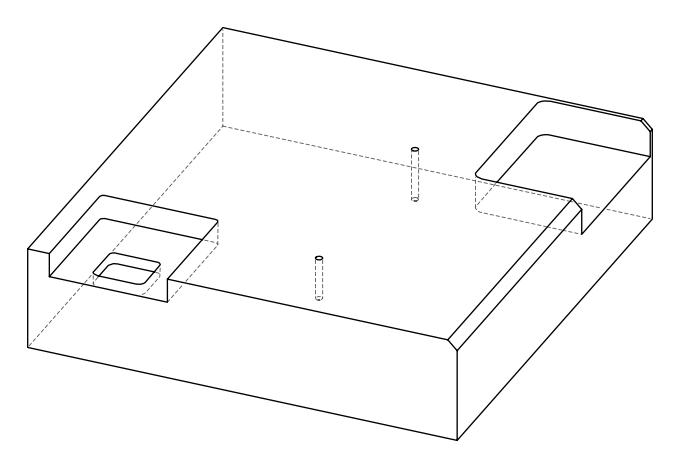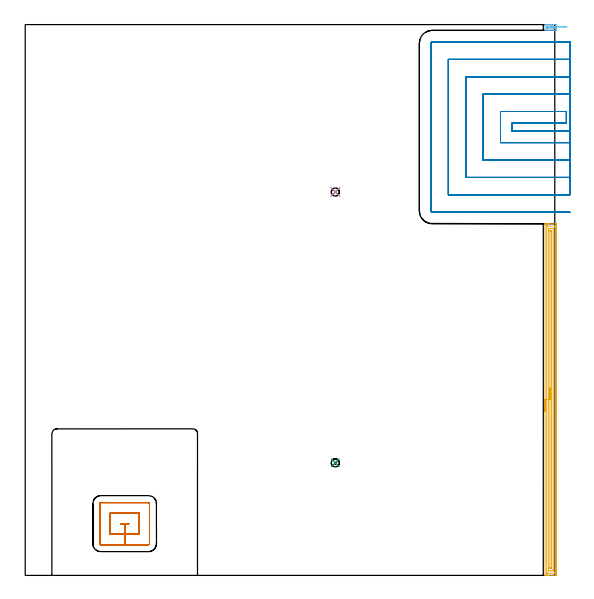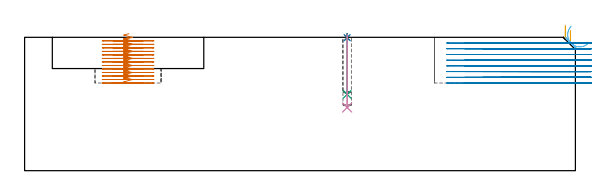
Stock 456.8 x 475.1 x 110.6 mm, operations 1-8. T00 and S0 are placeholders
(PLAN: 9 operations, 5 tool changes, 240.6 min)
(1 SPOT_DRILL | STEP1POCKET | NXT0321_9005460120000 | 0.03 min | 2 mm3)
(2 SPOT_DRILL_1 | STEP1POCKET_1 | NXT0321_9005460120000 | 0.03 min | 0 mm3)
(3 DRILL_BLIND_HOLE_INTO_CENTER | STEP1POCKET | UGT0301_465 | 0.2 min | 1744 mm3)
(4 DRILL_BLIND_HOLE_INTO_CENTER_1 | STEP1POCKET_1 | UGT0301_465 | 0.24 min | 2162 mm3)
(5 AREA_MILL | FG_CHAMFER_SURFACE | UGT0205_001 | 9.92 min | 15150 mm3)
(6 AREA_MILL_1 | FG_CHAMFER_SURFACE_1 | UGT0205_001 | 0.37 min | 532 mm3)
(7 MILL_RECTANGULAR_POCKET | POCKET_RECTANGULAR_STRAIGHT | NXT0201_011 | Follow Part, ap 3, ae 75% | 8.4 min | 98839 mm3)
(8 MILL_SLOT | SLOT_PARTIAL_RECTANGULAR | UGT0201_094 | Follow Part, ap 5, ae 75% | 34.71 min | 735853 mm3)
(9 MILL_SLOT_1 | SLOT_PARTIAL_RECTANGULAR_1 | NXT0201_008 | Follow Part, ap 1.5, ae 75% | 186.72 min | 343505 mm3)
(TOOL NXT0321_9005460120000 | NC Spot Drill, 142deg, 12mm, Carbide, Uncoated | D12 PA142 FL30 Z2)
(TOOL UGT0301_465 | Carbide Drill 7.0 mm | D7 PA118 FL69 Z2)
(TOOL UGT0205_001 | Chamfer Mill 20 x 3 x 45 deg. | D20 FL50 Z2)
(TOOL NXT0201_011 | ENDMILL 12mm [2P460-1200-NA 1630] | D12 FL38 Z6)
(TOOL UGT0201_094 | End mill 20 mm | D20 FL38 Z4)
(TOOL NXT0201_008 | ENDMILL 6mm [2P460-0600-NA 1630] | D6 FL26 Z6)
(OP 1 SPOT_DRILL)
G17 G21 G94 G90
T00 M6
G54
G17 G0 G90 X267.5 Y97.1 S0 M3
G43 Z120.6 H0
G94 G81 G98 Z110.299 F250. R113.6
G80
M5
M2
(OP 2 SPOT_DRILL_1)
G17 G21 G94 G90
T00 M6
G54
G17 G0 G90 X267.5 Y330.7 S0 M3
G43 Z120.6 H0
G94 G81 G98 Z110.299 F250. R113.6
G80
M5
M2
(OP 3 DRILL_BLIND_HOLE_INTO_CENTER)
G17 G21 G94 G90
T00 M6
G54
G17 G0 G90 X267.5 Y97.1 S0 M3
G43 Z120.6 H0
G94 G81 G98 Z63.3 F250. R112.6
G80
M5
M2
(OP 4 DRILL_BLIND_HOLE_INTO_CENTER_1)
G17 G21 G94 G90
T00 M6
G54
G17 G0 G90 X267.5 Y330.7 S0 M3
G43 Z120.6 H0
G94 G81 G98 Z52.4 F250. R112.6
G80
M5
M2
(OP 5 AREA_MILL)
G17 G21 G94 G90
T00 M6
G54
G17 G0 G90 X448.4 Y141.65 S1061 M3
G43 Z120.6 H0
G94 G1 Y141.688 Z119.728 F250.
Y141.802 Z118.863
Y141.991 Z118.012
Y142.253 Z117.18
Y142.587 Z116.374
Y142.99 Z115.6
Y143.458 Z114.864
Y143.99 Z114.172
Y144.579 Z113.529
Y145.222 Z112.94
Y145.914 Z112.408
Y146.65 Z111.94
Y147.424 Z111.537
Y148.23 Z111.203
Y149.062 Z110.941
Y149.913 Z110.752
Y150.778 Z110.638
Y151.65 Z110.6
Y303.125
X448.403 Y303.291 Z110.588
X448.43 Y303.3 Z110.561
X448.807 Z110.192
X449.109 Z109.891
X449.805 Z109.19
X451.039 Z107.958
X451.578 Z107.417
X452.195 Z106.801
X457.781 Z101.216
X458.053 Y303.298 Z100.945
X458.292 Y303.29 Z100.706
X458.299 Y303.049 Z100.699
X458.3 Y0.993 Z100.7
X458.299 Y0.622 Z100.701
X458.295 Y0.105 Z100.703
X458.292 Y0.008 Z100.706
X457.781 Y0. Z101.216
X451.578 Z107.417
X450.153 Z108.843
X449.805 Z109.19
X449.109 Z109.891
X448.807 Z110.192
X448.43 Z110.561
X448.403 Y0.009 Z110.588
X448.4 Y0.175 Z110.6
Y151.65
X449.814 Z109.186
Y300.881
X449.815 Y301.111 Z109.185
X449.818 Y301.222 Z109.182
X449.821 Y301.274 Z109.179
X449.829 Y301.29 Z109.171
X449.879 Y301.292 Z109.121
X450.286 Y301.299 Z108.714
X456.489 Y301.3 Z102.511
X456.748 Y301.297 Z102.252
X456.862 Y301.293 Z102.138
X456.879 Y301.29 Z102.121
X456.882 Y301.272 Z102.118
X456.884 Y301.22 Z102.116
X456.886 Y301.113 Z102.114
Y300.9
Y2.419
X456.885 Y2.189 Z102.115
X456.882 Y2.078 Z102.118
X456.879 Y2.026 Z102.121
X456.872 Y2.01 Z102.128
X456.821 Y2.007 Z102.179
X456.414 Y2.001 Z102.586
X450.211 Y2. Z108.789
X449.952 Y2.003 Z109.048
X449.838 Y2.007 Z109.162
X449.821 Y2.01 Z109.179
X449.819 Y2.028 Z109.181
X449.816 Y2.08 Z109.184
X449.815 Y2.187 Z109.185
X449.814 Y2.4 Z109.186
Y151.65
X451.228 Z107.772
X451.229 Y298.209 Z107.771
X451.23 Y298.56 Z107.77
X451.233 Y299.103 Z107.767
X451.235 Y299.27 Z107.765
X451.391 Y299.291 Z107.609
X451.578 Y299.295 Z107.422
X452.269 Y299.3 Z106.731
X452.464 Z106.536
X454.927 Z104.073
X455.123 Y299.299 Z103.877
X455.318 Y299.298 Z103.682
X455.448 Y299.293 Z103.552
X455.466 Y299.29 Z103.534
X455.467 Y299.285 Z103.533
X455.47 Y299.263 Z103.53
X455.471 Y299.22 Z103.529
X455.472 Y299.103 Z103.528
X455.471 Y5.091 Z103.529
X455.47 Y4.74 Z103.53
X455.467 Y4.197 Z103.533
X455.465 Y4.03 Z103.535
X455.309 Y4.009 Z103.691
X455.123 Y4.005 Z103.877
X454.431 Y4. Z104.569
X454.236 Z104.764
X451.773 Z107.227
X451.578 Z107.422
X451.382 Y4.002 Z107.618
X451.253 Y4.007 Z107.747
X451.235 Y4.01 Z107.765
X451.233 Y4.015 Z107.767
X451.23 Y4.037 Z107.77
X451.229 Y4.08 Z107.771
Y4.197
X451.228 Y151.65 Z107.772
X452.643 Z106.357
Y296.422
X452.645 Y297.133 Z106.355
X452.647 Y297.237 Z106.353
X452.65 Y297.29 Z106.35
X452.697 Y297.292 Z106.303
X452.915 Y297.296 Z106.085
X453.366 Y297.3 Z105.634
X453.79 Y297.296 Z105.21
X454.001 Y297.292 Z104.999
X454.048 Y297.29 Z104.952
X454.051 Y297.255 Z104.949
X454.054 Y297.191 Z104.946
X454.057 Y296.603 Z104.943
Y296.422
Y6.878
X454.055 Y6.167 Z104.945
X454.053 Y6.063 Z104.947
X454.051 Y6.01 Z104.949
X454.003 Y6.008 Z104.997
X453.785 Y6.004 Z105.215
X453.334 Y6. Z105.666
X452.91 Y6.004 Z106.09
X452.699 Y6.008 Z106.301
X452.652 Y6.01 Z106.348
X452.649 Y6.045 Z106.351
X452.647 Y6.109 Z106.353
X452.643 Y6.697 Z106.357
Y6.878
Y151.65
Y152.522 Z106.395
Y153.386 Z106.509
Y154.238 Z106.698
Y155.07 Z106.96
Y155.876 Z107.294
Y156.65 Z107.697
Y157.386 Z108.166
Y158.078 Z108.697
Y158.721 Z109.286
Y159.31 Z109.929
Y159.841 Z110.622
Y160.31 Z111.357
Y160.713 Z112.131
Y161.047 Z112.937
Y161.309 Z113.769
Y161.498 Z114.621
Y161.612 Z115.486
Y161.65 Z116.357
G0 Z120.6
M5
M2
(OP 6 AREA_MILL_1)
G17 G21 G94 G90
T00 M6
G54
G17 G0 G90 X453.349 Y475.1 S1061 M3
G43 Z120.6 H0
Z119.791
G94 G1 X452.76 Z119.148 F250.
X452.229 Z118.456
X451.76 Z117.72
X451.357 Z116.946
X451.024 Z116.14
X450.761 Z115.308
X450.573 Z114.457
X450.459 Z113.592
X450.421 Z112.72
X450.459 Z111.848
X450.573 Z110.984
X450.762 Z110.132
X451.024 Z109.3
X451.358 Z108.494
X451.761 Z107.72
X452.23 Z106.984
X452.761 Z106.292
X453.35 Z105.649
X456.245 Z102.755
X456.895 Z102.099
X457.781 Z101.213
X458.106 Y475.099 Z100.889
X458.29 Y475.096 Z100.704
X458.297 Y474.78 Z100.703
X458.3 Y474.27 Z100.7
Y470.781
X458.298 Y470.42 Z100.702
X458.29 Y470.104 Z100.704
X458.106 Y470.101 Z100.889
X457.781 Y470.1 Z101.213
X456.895 Z102.099
X456.245 Z102.755
X448.78 Z110.218
X448.405 Y470.11 Z110.591
X448.4 Y470.42 Z110.6
Y474.78
X448.405 Y475.09 Z110.591
X448.781 Y475.1 Z110.217
X453.35 Z105.649
Y473.1 Z105.65
X455.944 Z103.056
X456.009 Z102.991
X456.834 Y473.096 Z102.166
X456.855 Y473.09 Z102.145
X456.882 Y473.049 Z102.118
X456.884 Y473.036 Z102.116
X456.881 Y472.178 Z102.119
X456.879 Y472.164 Z102.121
X456.071 Y472.103 Z102.929
X456.009 Y472.102 Z102.991
X455.188 Y472.1 Z103.812
X450.691 Z108.309
X449.866 Y472.104 Z109.134
X449.845 Y472.11 Z109.155
X449.818 Y472.151 Z109.182
X449.817 Y472.164 Z109.183
X449.819 Y473.022 Z109.181
X449.821 Y473.036 Z109.179
X450.629 Y473.097 Z108.371
X450.691 Y473.098 Z108.309
X451.512 Y473.1 Z107.488
X453.35 Z105.65
X453.993 Z105.061
X454.685 Z104.53
X455.421 Z104.061
X456.195 Z103.658
X457.001 Z103.324
X457.833 Z103.062
X458.685 Z102.873
X459.55 Z102.759
X460.421 Z102.721
X461.293 Z102.759
X462.158 Z102.873
X463.009 Z103.062
X463.841 Z103.324
X464.647 Z103.658
X465.421 Z104.061
X466.157 Z104.53
X466.849 Z105.061
X467.492 Z105.65
G0 Z120.6
M5
M2
(OP 7 MILL_RECTANGULAR_POCKET)
G17 G21 G94 G90
T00 M6
G54
G17 G0 G90 X86.576 Y44.8 S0 M3
G43 Z120.6 H1
Z113.6
G94 G1 X82.4 Z112.481 F250.
Y44.5 Z112.4
X89.2 Z110.578
Y44.8 Z110.498
X82.4 Z108.676
Y44.5 Z108.596
X85.8 Z107.685
X89.2 F500.
Y44.8
X82.4
Y44.5
X85.8
Y35.5
X98.2
Y53.8
X73.4
Y35.5
X85.8
Y26.5
X106.4
G3 X107.2 Y27.3 R0.8
G1 Y62.
G3 X106.4 Y62.8 R0.8
G1 X65.2
G3 X64.4 Y62. R0.8
G1 Y27.3
G3 X65.2 Y26.5 R0.8
G1 X85.8
X86.8
G0 X86.576 Y44.8 Z110.685
G1 X82.4 Z109.565 F250.
Y44.5 Z109.485
X89.2 Z107.663
Y44.8 Z107.583
X82.4 Z105.761
Y44.5 Z105.68
X85.8 Z104.769
X89.2 F500.
Y44.8
X82.4
Y44.5
X85.8
Y35.5
X98.2
Y53.8
X73.4
Y35.5
X85.8
Y26.5
X106.4
G3 X107.2 Y27.3 R0.8
G1 Y62.
G3 X106.4 Y62.8 R0.8
G1 X65.2
G3 X64.4 Y62. R0.8
G1 Y27.3
G3 X65.2 Y26.5 R0.8
G1 X85.8
X86.8
G0 X86.576 Y44.8 Z107.769
G1 X82.4 Z106.65 F250.
Y44.5 Z106.57
X89.2 Z104.748
Y44.8 Z104.667
X82.4 Z102.845
Y44.5 Z102.765
X85.8 Z101.854
X89.2 F500.
Y44.8
X82.4
Y44.5
X85.8
Y35.5
X98.2
Y53.8
X73.4
Y35.5
X85.8
Y26.5
X106.4
G3 X107.2 Y27.3 R0.8
G1 Y62.
G3 X106.4 Y62.8 R0.8
G1 X65.2
G3 X64.4 Y62. R0.8
G1 Y27.3
G3 X65.2 Y26.5 R0.8
G1 X85.8
X86.8
G0 X86.576 Y44.8 Z104.854
G1 X82.4 Z103.735 F250.
Y44.5 Z103.654
X89.2 Z101.832
Y44.8 Z101.752
X82.4 Z99.93
Y44.5 Z99.849
X85.8 Z98.938
X89.2 F500.
Y44.8
X82.4
Y44.5
X85.8
Y35.5
X98.2
Y53.8
X73.4
Y35.5
X85.8
Y26.5
X106.4
G3 X107.2 Y27.3 R0.8
G1 Y62.
G3 X106.4 Y62.8 R0.8
G1 X65.2
G3 X64.4 Y62. R0.8
G1 Y27.3
G3 X65.2 Y26.5 R0.8
G1 X85.8
X86.8
G0 X86.576 Y44.8 Z101.938
G1 X82.4 Z100.819 F250.
Y44.5 Z100.739
X89.2 Z98.917
Y44.8 Z98.836
X82.4 Z97.014
Y44.5 Z96.934
X85.8 Z96.023
X89.2 F500.
Y44.8
X82.4
Y44.5
X85.8
Y35.5
X98.2
Y53.8
X73.4
Y35.5
X85.8
Y26.5
X106.4
G3 X107.2 Y27.3 R0.8
G1 Y62.
G3 X106.4 Y62.8 R0.8
G1 X65.2
G3 X64.4 Y62. R0.8
G1 Y27.3
G3 X65.2 Y26.5 R0.8
G1 X85.8
X86.8
G0 X86.576 Y44.8 Z99.023
G1 X82.4 Z97.904 F250.
Y44.5 Z97.824
X89.2 Z96.001
Y44.8 Z95.921
X82.4 Z94.099
Y44.5 Z94.019
X85.8 Z93.108
X89.2 F500.
Y44.8
X82.4
Y44.5
X85.8
Y35.5
X98.2
Y53.8
X73.4
Y35.5
X85.8
Y26.5
X106.4
G3 X107.2 Y27.3 R0.8
G1 Y62.
G3 X106.4 Y62.8 R0.8
G1 X65.2
G3 X64.4 Y62. R0.8
G1 Y27.3
G3 X65.2 Y26.5 R0.8
G1 X85.8
X86.8
G0 X86.576 Y44.8 Z96.108
G1 X82.4 Z94.989 F250.
Y44.5 Z94.908
X89.2 Z93.086
Y44.8 Z93.006
X82.4 Z91.184
Y44.5 Z91.103
X85.8 Z90.192
X89.2 F500.
Y44.8
X82.4
Y44.5
X85.8
Y35.5
X98.2
Y53.8
X73.4
Y35.5
X85.8
Y26.5
X106.4
G3 X107.2 Y27.3 R0.8
G1 Y62.
G3 X106.4 Y62.8 R0.8
G1 X65.2
G3 X64.4 Y62. R0.8
G1 Y27.3
G3 X65.2 Y26.5 R0.8
G1 X85.8
X86.8
G0 X86.576 Y44.8 Z93.192
G1 X82.4 Z92.073 F250.
Y44.5 Z91.993
X89.2 Z90.171
Y44.8 Z90.09
X82.4 Z88.268
Y44.5 Z88.188
X85.8 Z87.277
X89.2 F500.
Y44.8
X82.4
Y44.5
X85.8
Y35.5
X98.2
Y53.8
X73.4
Y35.5
X85.8
Y26.5
X106.4
G3 X107.2 Y27.3 R0.8
G1 Y62.
G3 X106.4 Y62.8 R0.8
G1 X65.2
G3 X64.4 Y62. R0.8
G1 Y27.3
G3 X65.2 Y26.5 R0.8
G1 X85.8
X86.8
G0 X86.576 Y44.8 Z90.277
G1 X82.4 Z89.158 F250.
Y44.5 Z89.077
X89.2 Z87.255
Y44.8 Z87.175
X82.4 Z85.353
Y44.5 Z85.273
X85.8 Z84.362
X89.2 F500.
Y44.8
X82.4
Y44.5
X85.8
Y35.5
X98.2
Y53.8
X73.4
Y35.5
X85.8
Y26.5
X106.4
G3 X107.2 Y27.3 R0.8
G1 Y62.
G3 X106.4 Y62.8 R0.8
G1 X65.2
G3 X64.4 Y62. R0.8
G1 Y27.3
G3 X65.2 Y26.5 R0.8
G1 X85.8
X86.8
G0 X86.576 Y44.8 Z87.362
G1 X82.4 Z86.242 F250.
Y44.5 Z86.162
X89.2 Z84.34
Y44.8 Z84.26
X82.4 Z82.438
Y44.5 Z82.357
X85.8 Z81.446
X89.2 F500.
Y44.8
X82.4
Y44.5
X85.8
Y35.5
X98.2
Y53.8
X73.4
Y35.5
X85.8
Y26.5
X106.4
G3 X107.2 Y27.3 R0.8
G1 Y62.
G3 X106.4 Y62.8 R0.8
G1 X65.2
G3 X64.4 Y62. R0.8
G1 Y27.3
G3 X65.2 Y26.5 R0.8
G1 X85.8
X86.8
G0 X86.576 Y44.8 Z84.446
G1 X82.4 Z83.327 F250.
Y44.5 Z83.247
X89.2 Z81.425
Y44.8 Z81.344
X82.4 Z79.522
Y44.5 Z79.442
X85.8 Z78.531
X89.2 F500.
Y44.8
X82.4
Y44.5
X85.8
Y35.5
X98.2
Y53.8
X73.4
Y35.5
X85.8
Y26.5
X106.4
G3 X107.2 Y27.3 R0.8
G1 Y62.
G3 X106.4 Y62.8 R0.8
G1 X65.2
G3 X64.4 Y62. R0.8
G1 Y27.3
G3 X65.2 Y26.5 R0.8
G1 X85.8
X86.8
G0 X86.576 Y44.8 Z81.531
G1 X82.4 Z80.412 F250.
Y44.5 Z80.331
X89.2 Z78.509
Y44.8 Z78.429
X82.4 Z76.607
Y44.5 Z76.526
X85.8 Z75.615
X89.2 F500.
Y44.8
X82.4
Y44.5
X85.8
Y35.5
X98.2
Y53.8
X73.4
Y35.5
X85.8
Y26.5
X106.4
G3 X107.2 Y27.3 R0.8
G1 Y62.
G3 X106.4 Y62.8 R0.8
G1 X65.2
G3 X64.4 Y62. R0.8
G1 Y27.3
G3 X65.2 Y26.5 R0.8
G1 X85.8
X86.8
G0 X86.576 Y44.8 Z78.615
G1 X82.4 Z77.496 F250.
Y44.5 Z77.416
X89.2 Z75.594
Y44.8 Z75.513
X82.4 Z73.691
Y44.5 Z73.611
X85.8 Z72.7
X89.2 F500.
Y44.8
X82.4
Y44.5
X85.8
Y35.5
X98.2
Y53.8
X73.4
Y35.5
X85.8
Y26.5
X106.4
G3 X107.2 Y27.3 R0.8
G1 Y62.
G3 X106.4 Y62.8 R0.8
G1 X65.2
G3 X64.4 Y62. R0.8
G1 Y27.3
G3 X65.2 Y26.5 R0.8
G1 X85.8
X86.8
G0 Z120.6
M5
M2
(OP 8 MILL_SLOT)
G17 G21 G94 G90
T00 M6
G54
G17 G0 G90 X469.8 Y383.3 S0 M3
G43 Z120.6 H0
Z105.862
G94 G1 X466.8 F250.
X420. F500.
Y390.1
X466.8
Y400.1
X410.
Y373.3
X466.8
X469.8 F250.
Y415.1
X466.8
X395. F500.
Y358.3
X466.8
X469.8 F250.
Y430.1
X466.8
X380. F500.
Y343.3
X466.8
X469.8 F250.
Y445.1
X466.8
X365. F500.
Y328.3
X466.8
X469.8 F250.
Y460.1
X466.8
X351.1 F500.
G3 X350. Y459. R1.1
G1 Y314.4
G3 X351.1 Y313.3 R1.1
G1 X466.8
X469.8 F250.
G0 Y383.3 Z101.125
G1 X466.8
X420. F500.
Y390.1
X466.8
Y400.1
X410.
Y373.3
X466.8
X469.8 F250.
Y415.1
X466.8
X395. F500.
Y358.3
X466.8
X469.8 F250.
Y430.1
X466.8
X380. F500.
Y343.3
X466.8
X469.8 F250.
Y445.1
X466.8
X365. F500.
Y328.3
X466.8
X469.8 F250.
Y460.1
X466.8
X351.1 F500.
G3 X350. Y459. R1.1
G1 Y314.4
G3 X351.1 Y313.3 R1.1
G1 X466.8
X469.8 F250.
G0 Y383.3 Z96.387
G1 X466.8
X420. F500.
Y390.1
X466.8
Y400.1
X410.
Y373.3
X466.8
X469.8 F250.
Y415.1
X466.8
X395. F500.
Y358.3
X466.8
X469.8 F250.
Y430.1
X466.8
X380. F500.
Y343.3
X466.8
X469.8 F250.
Y445.1
X466.8
X365. F500.
Y328.3
X466.8
X469.8 F250.
Y460.1
X466.8
X351.1 F500.
G3 X350. Y459. R1.1
G1 Y314.4
G3 X351.1 Y313.3 R1.1
G1 X466.8
X469.8 F250.
G0 Y383.3 Z91.65
G1 X466.8
X420. F500.
Y390.1
X466.8
Y400.1
X410.
Y373.3
X466.8
X469.8 F250.
Y415.1
X466.8
X395. F500.
Y358.3
X466.8
X469.8 F250.
Y430.1
X466.8
X380. F500.
Y343.3
X466.8
X469.8 F250.
Y445.1
X466.8
X365. F500.
Y328.3
X466.8
X469.8 F250.
Y460.1
X466.8
X351.1 F500.
G3 X350. Y459. R1.1
G1 Y314.4
G3 X351.1 Y313.3 R1.1
G1 X466.8
X469.8 F250.
G0 Y383.3 Z86.912
G1 X466.8
X420. F500.
Y390.1
X466.8
Y400.1
X410.
Y373.3
X466.8
X469.8 F250.
Y415.1
X466.8
X395. F500.
Y358.3
X466.8
X469.8 F250.
Y430.1
X466.8
X380. F500.
Y343.3
X466.8
X469.8 F250.
Y445.1
X466.8
X365. F500.
Y328.3
X466.8
X469.8 F250.
Y460.1
X466.8
X351.1 F500.
G3 X350. Y459. R1.1
G1 Y314.4
G3 X351.1 Y313.3 R1.1
G1 X466.8
X469.8 F250.
G0 Y383.3 Z82.175
G1 X466.8
X420. F500.
Y390.1
X466.8
Y400.1
X410.
Y373.3
X466.8
X469.8 F250.
Y415.1
X466.8
X395. F500.
Y358.3
X466.8
X469.8 F250.
Y430.1
X466.8
X380. F500.
Y343.3
X466.8
X469.8 F250.
Y445.1
X466.8
X365. F500.
Y328.3
X466.8
X469.8 F250.
Y460.1
X466.8
X351.1 F500.
G3 X350. Y459. R1.1
G1 Y314.4
G3 X351.1 Y313.3 R1.1
G1 X466.8
X469.8 F250.
G0 Y383.3 Z77.437
G1 X466.8
X420. F500.
Y390.1
X466.8
Y400.1
X410.
Y373.3
X466.8
X469.8 F250.
Y415.1
X466.8
X395. F500.
Y358.3
X466.8
X469.8 F250.
Y430.1
X466.8
X380. F500.
Y343.3
X466.8
X469.8 F250.
Y445.1
X466.8
X365. F500.
Y328.3
X466.8
X469.8 F250.
Y460.1
X466.8
X351.1 F500.
G3 X350. Y459. R1.1
G1 Y314.4
G3 X351.1 Y313.3 R1.1
G1 X466.8
X469.8 F250.
G0 Y383.3 Z72.7
G1 X466.8
X420. F500.
Y390.1
X466.8
Y400.1
X410.
Y373.3
X466.8
X469.8 F250.
Y415.1
X466.8
X395. F500.
Y358.3
X466.8
X469.8 F250.
Y430.1
X466.8
X380. F500.
Y343.3
X466.8
X469.8 F250.
Y445.1
X466.8
X365. F500.
Y328.3
X466.8
X469.8 F250.
Y460.1
X466.8
X351.1 F500.
G3 X350. Y459. R1.1
G1 Y314.4
G3 X351.1 Y313.3 R1.1
G1 X466.8
X469.8 F250.
G0 Z120.6
M5
M2
